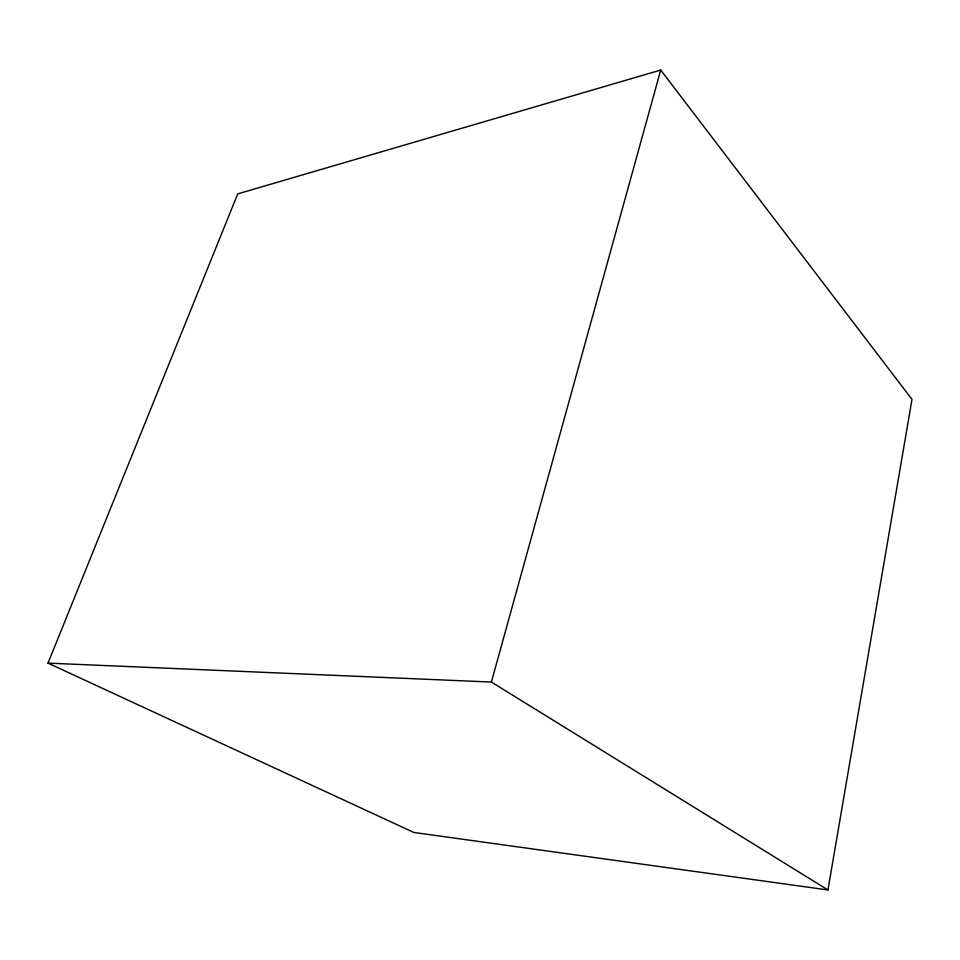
<?xml version="1.0" encoding="UTF-8"?>
<svg xmlns="http://www.w3.org/2000/svg" width="960" height="960" viewBox="0 0 960 960"><rect width="100%" height="100%" fill="white"/><g stroke="black" fill="none" stroke-linecap="round" stroke-linejoin="round"><path stroke-width="1.44" d="M827.952 889.956L912 399.408L660.72 70.044L237.732 193.872L48 663.12L413.82 832.452L827.952 889.956L491.4 682.056L48 663.12M491.4 682.056L660.72 70.044"/></g></svg>
